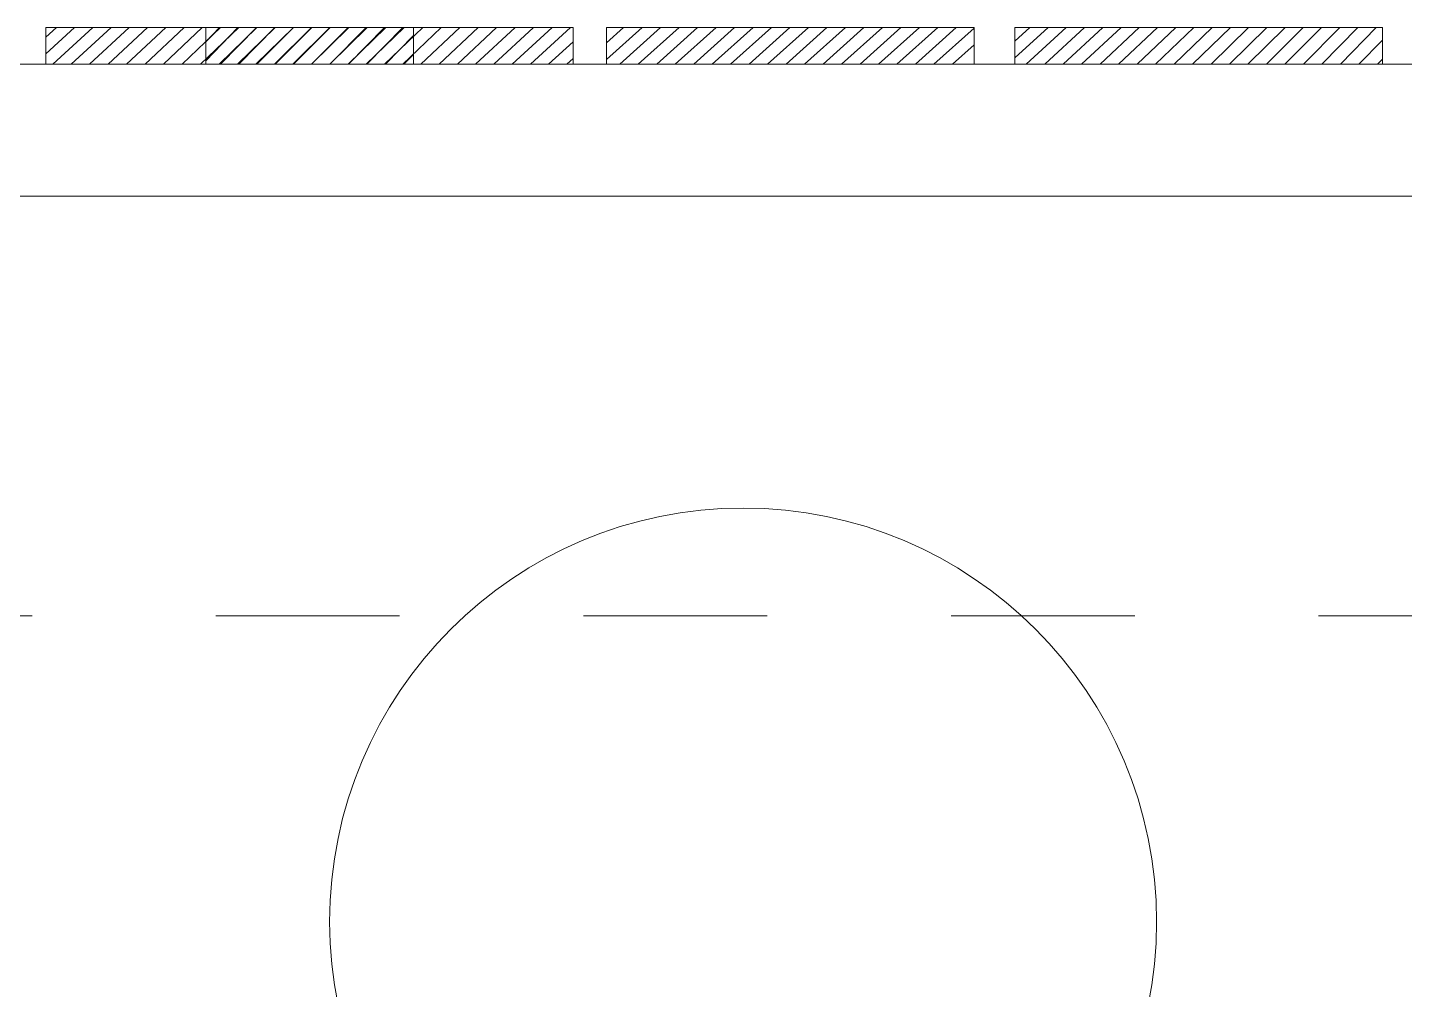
# Model space of a CAD drawing. Header units: metres. Extents: x 1838950 to 1842843, y 5171318 to 5174224.
# Drawn here: x 1841209.458 to 1841210.207, y 5171405.829 to 5171406.352 of the extents above; entities that cross this region are included whole.
import ezdxf

# ---------------------------------------------------------------- set-up
doc = ezdxf.new("R2010")
doc.units = ezdxf.units.M
doc.header["$LTSCALE"] = 0.0254
doc.linetypes.add('Style de ligne -1', pattern=[0.83328, 0.41656, -0.41672])
doc.layers.add('00 CHAZAL Coupe A.5', color=7, linetype='Continuous', lineweight=18)
pattern_1 = [(45, (388.1691140702418, 220.8695760480229), (0, -0.009999999999999997), [])]

msp = doc.modelspace()

# ---------------------------------------------------------------- hatches: boundary and pattern name
at = {"layer": '00 CHAZAL Coupe A.5', "linetype": 'Continuous', "lineweight": 5, "true_color": 0xc0c0c0}
h = msp.add_hatch(dxfattribs=at)
h.set_pattern_fill('BOIS 45', color=9, style=0, pattern_type=2)
h.set_pattern_definition(pattern_1)
h.paths.add_polyline_path([(1841209.467767628, 5171406.352447853), (1841209.667767628, 5171406.352447853), (1841209.667767628, 5171406.332447853), (1841209.467767628, 5171406.332447853)])
h = msp.add_hatch(dxfattribs=at)
h.set_pattern_fill('BOIS 45', color=9, style=0, pattern_type=2)
h.set_pattern_definition(pattern_1)
h.paths.add_polyline_path([(1841209.554767629, 5171406.352447853), (1841209.754767629, 5171406.352447853), (1841209.754767629, 5171406.332447853), (1841209.554767629, 5171406.332447853)])
h = msp.add_hatch(dxfattribs=at)
h.set_pattern_fill('BOIS 45', color=9, style=0, pattern_type=2)
h.set_pattern_definition(pattern_1)
h.paths.add_polyline_path([(1841209.772896663, 5171406.352447853), (1841209.972896663, 5171406.352447853), (1841209.972896663, 5171406.332447853), (1841209.772896663, 5171406.332447853)])
h = msp.add_hatch(dxfattribs=at)
h.set_pattern_fill('BOIS 45', color=9, style=0, pattern_type=2)
h.set_pattern_definition(pattern_1)
h.paths.add_polyline_path([(1841209.995025696, 5171406.352447853), (1841210.195025696, 5171406.352447853), (1841210.195025696, 5171406.332447853), (1841209.995025696, 5171406.332447853)])

# ---------------------------------------------------------------- linework, layer by layer
at = {"layer": '00 CHAZAL Coupe A.5', "color": 7, "linetype": 'Style de ligne -1', "lineweight": 13}
msp.add_line((1841202.160295574, 5171406.032462655), (1841214.584839503, 5171406.032462655), dxfattribs=at)
at = {"layer": '00 CHAZAL Coupe A.5', "color": 7, "linetype": 'Continuous', "lineweight": 5, "flags": 128}
for points in [[(1841209.467767628, 5171406.352447853), (1841209.667767628, 5171406.352447853), (1841209.667767628, 5171406.332447853), (1841209.467767628, 5171406.332447853)], [(1841209.554767629, 5171406.352447853), (1841209.754767629, 5171406.352447853), (1841209.754767629, 5171406.332447853), (1841209.554767629, 5171406.332447853)], [(1841209.772896663, 5171406.352447853), (1841209.972896663, 5171406.352447853), (1841209.972896663, 5171406.332447853), (1841209.772896663, 5171406.332447853)], [(1841209.995025696, 5171406.352447853), (1841210.195025696, 5171406.352447853), (1841210.195025696, 5171406.332447853), (1841209.995025696, 5171406.332447853)], [(1841210.642896663, 5171406.332447853), (1841209.252896662, 5171406.332447853), (1841209.252896662, 5171405.557670966), (1841209.315503338, 5171405.557670966), (1841209.315503338, 5171406.260748445), (1841210.582965671, 5171406.260748445), (1841210.582965671, 5171405.557670966), (1841210.642896663, 5171405.557670966)]]:
    msp.add_lwpolyline(points, close=True, dxfattribs=at)
at = {"layer": '00 CHAZAL Coupe A.5', "color": 7, "linetype": 'Continuous', "lineweight": 13}
msp.add_circle((1841209.847185578, 5171405.866162832), 0.2249999998767319, dxfattribs=at)

doc.saveas('drawing.dxf')
